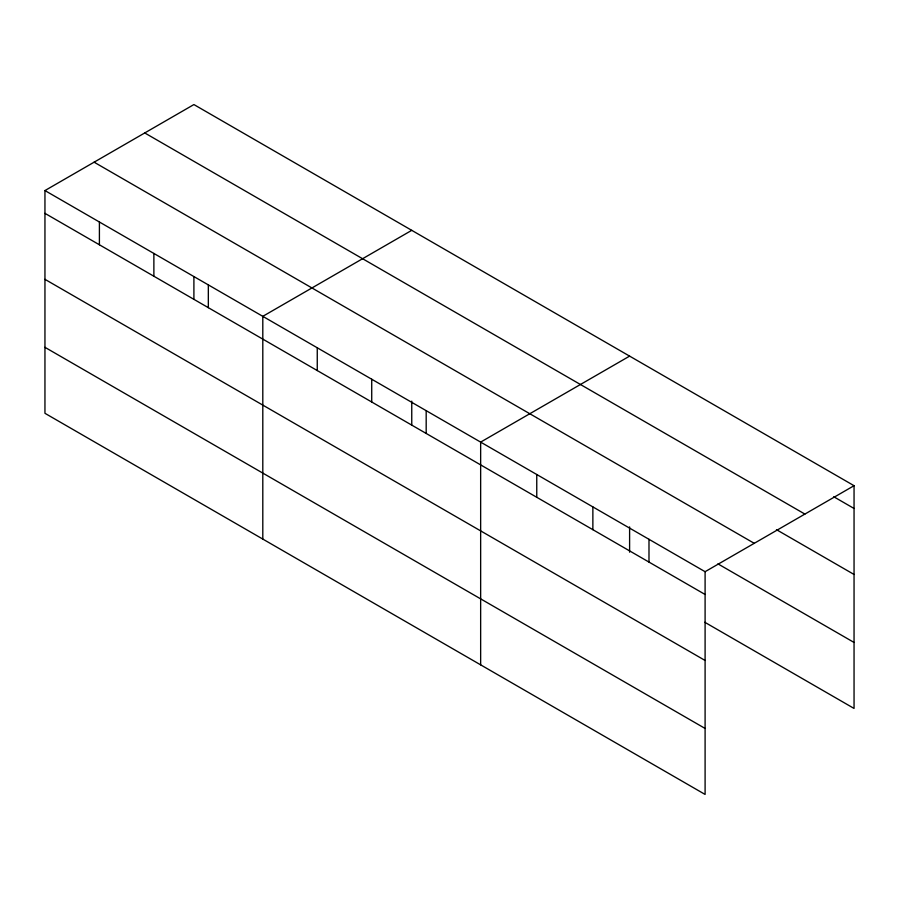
<?xml version="1.0" encoding="UTF-8"?>
<svg xmlns="http://www.w3.org/2000/svg" width="899" height="899" viewBox="0 0 899 899"><rect width="100%" height="100%" fill="white"/><g stroke="black" fill="none" stroke-linecap="round" stroke-linejoin="round"><path stroke-width="1.35" d="M705.097 660.462L705.097 571.697L44.95 190.566L44.95 413.304L705.097 794.435L705.097 660.462L44.95 279.331M704.816 622.277L854.05 708.434L854.05 485.696L193.903 104.565L44.95 190.566M411.753 230.335L262.8 316.336L262.8 539.074M629.603 356.116L480.65 442.106L480.65 664.844M705.097 571.697L854.05 485.696M833.755 496.754L854.05 508.474M144.75 132.951L804.897 514.082M776.444 529.657L854.05 574.461M94.103 162.18L754.25 543.322M717.953 563.875L854.05 642.448M44.95 213.344L705.097 594.475M44.95 347.317L705.097 728.448M648.988 539.299L648.988 562.077M629.603 526.904L629.603 552.177M592.868 506.901L592.868 529.68M536.759 474.503L536.759 497.282M426.182 410.663L426.182 433.442M411.753 401.134L411.753 425.002M371.725 379.221L371.725 401.999M317.257 347.778L317.257 370.557M208.332 284.893L208.332 307.672M193.903 276.757L193.903 299.221M153.875 253.451L153.875 276.229M99.407 222.008L99.407 244.786"/></g></svg>
